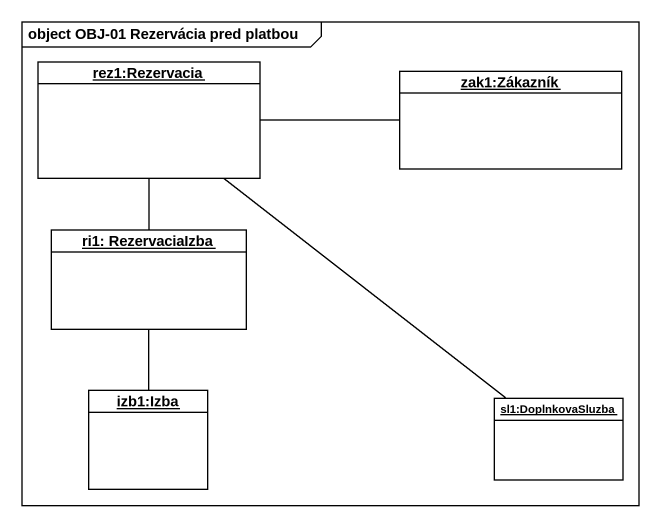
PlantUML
@startuml
mainframe object OBJ-01 Rezervácia pred platbou
hide circle
hide empty members
object "rez1:Rezervacia" as rez1_Rezervacia
object "zak1:Zákazník" as zak1_Zákazník
object "ri1: RezervaciaIzba" as ri1_RezervaciaIzba
object "izb1:Izba" as izb1_Izba
object "sl1:DoplnkovaSluzba" as sl1_DoplnkovaSluzba
rez1_Rezervacia -- ri1_RezervaciaIzba
zak1_Zákazník -left- rez1_Rezervacia
ri1_RezervaciaIzba -- izb1_Izba
sl1_DoplnkovaSluzba -up- rez1_Rezervacia
@enduml
